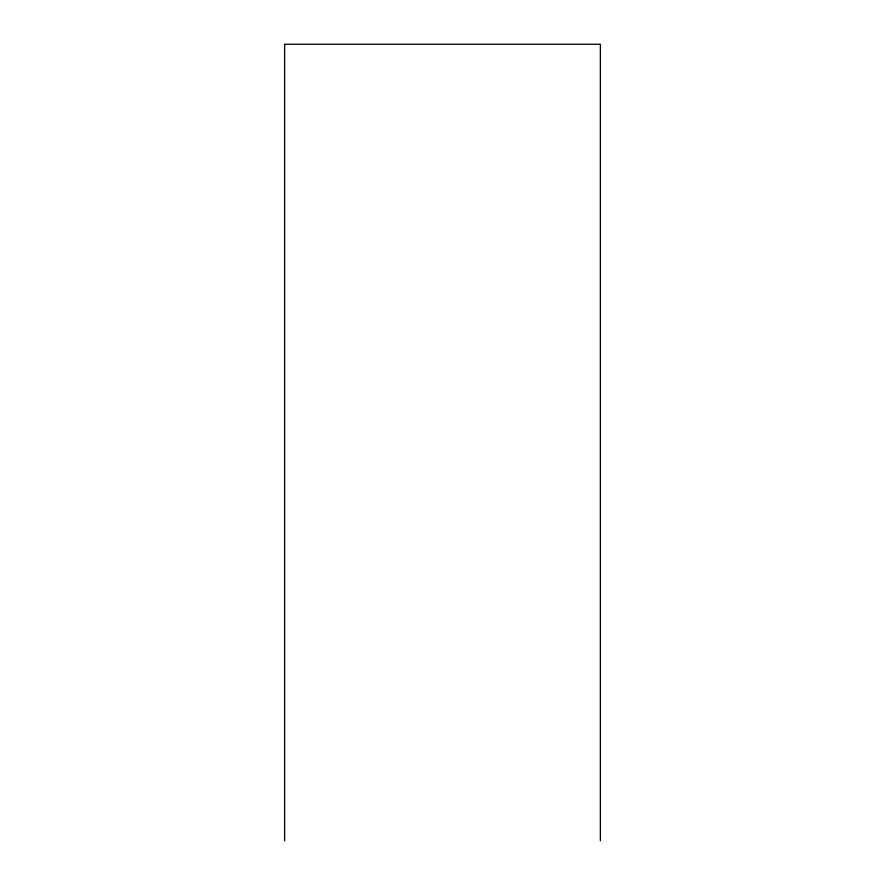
<?xml version="1.0" encoding="UTF-8"?>
<svg xmlns="http://www.w3.org/2000/svg" width="885" height="885" viewBox="0 0 885 885"><rect width="100%" height="100%" fill="white"/><g stroke="black" fill="none" stroke-linecap="round" stroke-linejoin="round"><path stroke-width="1.33" d="M600.373 840.75L600.373 44.25L284.627 44.25L284.627 840.75"/></g></svg>
